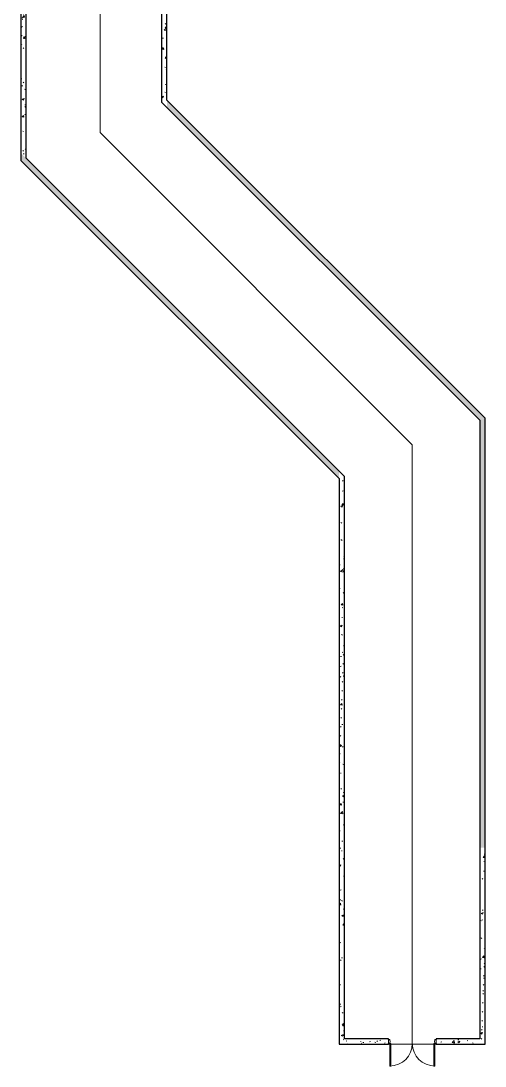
# Model space of a CAD drawing. Header units: millimetres. Extents: x 108598 to 195270, y 124661 to 204073.
# Drawn here: x 108598 to 126045, y 125500 to 164786 of the extents above; entities that cross this region are included whole.
import ezdxf

# ---------------------------------------------------------------- set-up
doc = ezdxf.new("R2010")
doc.units = ezdxf.units.MM
for name, color, linetype, lineweight in [('A-DETL', 90, 'Continuous', 9), ('A-DOOR', 31, 'Continuous', 9), ('A-DOOR-FRAM', 31, 'Continuous', 18), ('A-FLOR', 192, 'Continuous', 9), ('A-WALL', 113, 'Continuous', 9), ('A-WALL-PATT', 111, 'Continuous', 25)]:
    doc.layers.add(name, color=color, linetype=linetype, lineweight=lineweight)
pattern_1 = [(50, (0, 0), (728.7365, -63.7558), [76.2, -838.2]), (355, (0, 0), (-140.9716, 764.2276), [60.96, -670.56]), (100.451, (60.7, -5.3), (587.77, 700.4668), [64.76, -712.36]), (46.184, (0, 203.2), (1084.3162, -168.171), [114.3, -1257.3]), (96.636, (90.4, 189.2), (949.61, 989.71), [97.14, -1068.54]), (351.184, (0, 203.2), (949.6206, 989.701), [91.44, -1005.84]), (21, (101.6, 152.4), (606.4579, -409.0606), [76.2, -838.2]), (326, (101.6, 152.4), (247.2083, 736.753), [60.96, -670.56]), (71.451, (152.14, 118.3), (853.6683, 327.6855), [64.76, -712.36]), (37.5, (0, 0), (12.3547, 338.22012), [33.528, -628.904, 33.528, -647.192, -673.1]), (37.5, (0, 0), (12.3547, 338.22012), [-1343.152, 33.528, -639.572]), (7.5, (0, 0), (267.2789, 400.7221), [33.528, -354.584, 33.528, -613.664, -256.54]), (7.5, (0, 0), (267.2789, 400.7221), [-1035.304, 33.528, -223.012]), (327.5, (-226.57, 0), (542.36333, -22.91534), [33.528, -220.472, 33.528, -758.952, -1051.56]), (327.5, (-226.57, 0), (542.36333, -22.91534), [-1046.48, 33.528, -1018.032]), (317.5, (-328.17, 0), (592.517, 101.7071), [33.528, -296.672, 33.528, -492.76, -746.76]), (317.5, (-328.17, 0), (592.517, 101.7071), [-856.488, 33.528, -713.232])]

# ---------------------------------------------------------------- blocks, each defined once
blk = doc.blocks.new('M_Door-Passage-Double-Flush - 1700 x 2000mm-369312-Level 0')
at = {"layer": 'A-DOOR', "lineweight": 18}
for p, q in [((-850, 81.35), (-850, 931.35)), ((-850, 931.35), (-805, 931.35)), ((-805, 931.35), (-805, 81.35)), ((850, 931.35), (805, 931.35)), ((805, 931.35), (805, 81.35)), ((850, 81.35), (850, 931.35)), ((-805, 81.35), (-850, 81.35)), ((805, 81.35), (850, 81.35))]:
    blk.add_line(p, q, dxfattribs=at)
at = {"layer": 'A-DOOR'}
for centre, start, end in [((-850, 81.35), 0, 90), ((850, 81.35), 90, 180)]:
    blk.add_arc(centre, 850, start, end, dxfattribs=at)
at = {"layer": 'A-DOOR-FRAM'}
for p, q in [((-850, 81.35), (-900, 81.35)), ((-900, 81.35), (-900, -68.65)), ((-850, 31.5875), (-850, 81.35)), ((-834.125, 31.5875), (-850, 31.5875)), ((-834.125, -19.4375), (-834.125, 31.5875)), ((850, 31.5875), (834.125, 31.5875)), ((834.125, 31.5875), (834.125, -19.4375)), ((850, 81.35), (850, 31.5875)), ((900, 81.35), (850, 81.35)), ((900, -68.65), (900, 81.35)), ((-900, -68.65), (-850, -68.65)), ((-850, -68.65), (-850, -19.4375)), ((-850, -19.4375), (-834.125, -19.4375)), ((834.125, -19.4375), (850, -19.4375)), ((850, -19.4375), (850, -68.65)), ((850, -68.65), (900, -68.65))]:
    blk.add_line(p, q, dxfattribs=at)

msp = doc.modelspace()

# ---------------------------------------------------------------- hatches: boundary and pattern name
at = {"layer": 'A-WALL-PATT', "lineweight": 9}
h = msp.add_hatch(dxfattribs=at)
h.set_pattern_fill('FP_1', color=256, style=0, pattern_type=2)
h.set_pattern_definition(pattern_1)
h.paths.add_polyline_path([(108598, 169181), (108598, 159822), (108798, 159622), (108798, 169181)])
h = msp.add_hatch(dxfattribs=at)
h.set_pattern_fill('FP_1', color=256, style=0, pattern_type=2)
h.set_pattern_definition(pattern_1)
h.paths.add_polyline_path([(114088, 161530), (114088, 169081), (113888, 169081), (113888, 161730)])
h = msp.add_hatch(dxfattribs=at)
h.set_pattern_fill('FP_1', color=256, style=0, pattern_type=2)
h.set_pattern_definition(pattern_1)
h.paths.add_polyline_path([(125845, 149774), (125845, 150056), (114088, 161813), (114088, 161530), (120276, 155343)])
h = msp.add_hatch(dxfattribs=at)
h.set_pattern_fill('FP_1', color=256, style=0, pattern_type=2)
h.set_pattern_definition(pattern_1)
h.paths.add_polyline_path([(120555, 147582), (120555, 147865), (108598, 159822), (108598, 159539), (112794, 155343)])
h = msp.add_hatch(dxfattribs=at)
h.set_pattern_fill('FP_1', color=256, style=0, pattern_type=2)
h.set_pattern_definition(pattern_1)
h.paths.add_polyline_path([(125845, 133715), (126045, 133715), (126045, 149856), (125845, 150056), (125845, 149774)])
h = msp.add_hatch(dxfattribs=at)
h.set_pattern_fill('FP_1', color=256, style=0, pattern_type=2)
h.set_pattern_definition(pattern_1)
h.paths.add_polyline_path([(120555, 133715), (120755, 133715), (120755, 147665), (120555, 147865), (120555, 147582)])
h = msp.add_hatch(dxfattribs=at)
h.set_pattern_fill('FP_1', color=256, style=0, pattern_type=2)
h.set_pattern_definition(pattern_1)
h.paths.add_polyline_path([(120555, 126525), (120755, 126525), (120755, 133715), (120555, 133715)])
h = msp.add_hatch(dxfattribs=at)
h.set_pattern_fill('FP_1', color=256, style=0, pattern_type=2)
h.set_pattern_definition(pattern_1)
h.paths.add_polyline_path([(125845, 126525), (126045, 126525), (126045, 133715), (125845, 133715)])
h = msp.add_hatch(dxfattribs=at)
h.set_pattern_fill('FP_1', color=256, style=0, pattern_type=2)
h.set_pattern_definition(pattern_1)
h.paths.add_polyline_path([(124210, 126325), (126045, 126325), (126045, 126525), (124210, 126525), (124210, 126350)])
h.paths.add_polyline_path([(122410, 126325), (122410, 126525), (120555, 126525), (120555, 126325)])

# ---------------------------------------------------------------- linework, layer by layer
at = {"layer": 'A-DETL'}
for p, q in [((111572, 160588), (111572, 170788)), ((123310, 148850), (111572, 160588)), ((123310, 133350), (123310, 148850)), ((123310, 126350), (123310, 133350))]:
    msp.add_line(p, q, dxfattribs=at)
at = {"layer": 'A-FLOR'}
for p, q in [((122410, 126325), (122460, 126325)), ((122505, 126325), (124115, 126325)), ((124160, 126325), (124210, 126325))]:
    msp.add_line(p, q, dxfattribs=at)
at = {"layer": 'A-WALL', "lineweight": 25}
for p, q in [((108598, 190758), (108598, 159539)), ((108798, 159622), (108798, 190672)), ((113888, 169281), (113888, 161730)), ((114088, 161813), (114088, 169081)), ((113888, 161730), (125845, 149774)), ((126045, 149856), (114088, 161813)), ((108598, 159539), (120555, 147582)), ((120755, 147665), (108798, 159622)), ((125845, 149774), (125845, 126525)), ((126045, 126325), (126045, 149856)), ((120555, 147582), (120555, 126325)), ((120755, 126525), (120755, 147665)), ((122410, 126525), (120755, 126525)), ((122410, 126500), (122410, 126525)), ((125845, 126525), (124210, 126525)), ((124210, 126525), (124210, 126500)), ((120555, 126325), (122410, 126325)), ((122410, 126325), (122410, 126350)), ((124210, 126350), (124210, 126325)), ((124210, 126325), (126045, 126325))]:
    msp.add_line(p, q, dxfattribs=at)

# ---------------------------------------------------------------- block references
at = {"layer": 'A-DOOR-FRAM', "rotation": 180}
msp.add_blockref('M_Door-Passage-Double-Flush - 1700 x 2000mm-369312-Level 0', (123310, 126431), dxfattribs=at)

doc.saveas('drawing.dxf')
